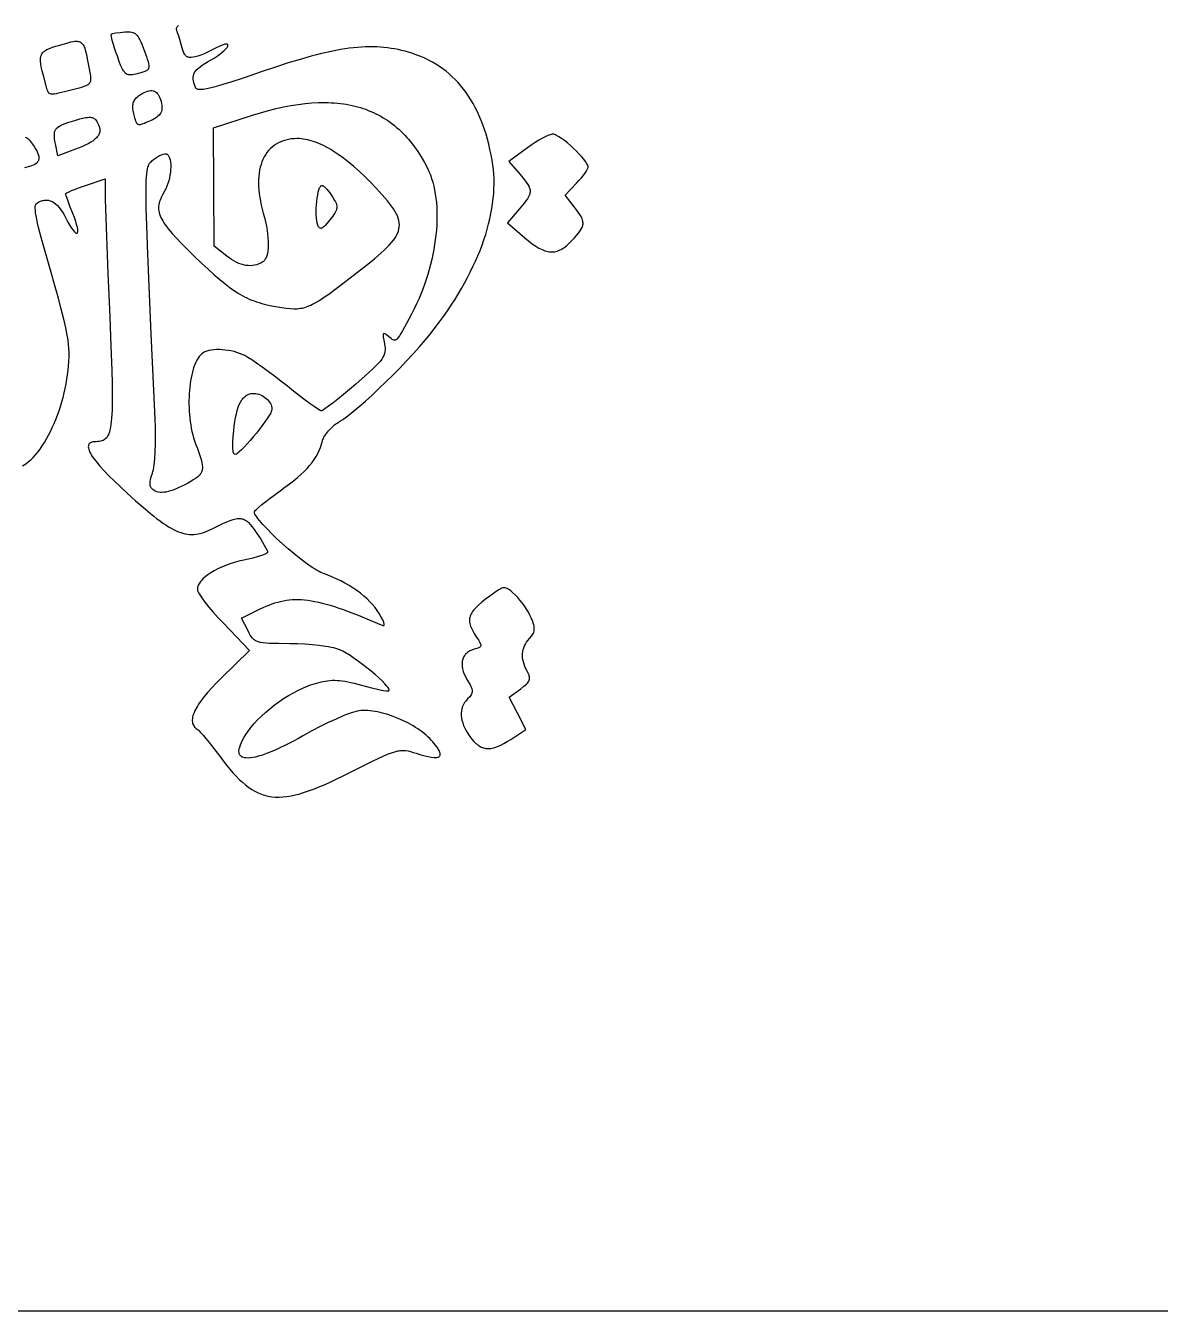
# Model space of a CAD drawing. Extents: x 0 to 1400, y 0 to 980.
# Drawn here: x 269.9 to 528.3, y 0 to 292.7 of the extents above; entities that cross this region are included whole.
import ezdxf

# ---------------------------------------------------------------- set-up
doc = ezdxf.new("R2010")
doc.units = 0
doc.layers.add('Calque_par_d_faut', color=18, linetype='CONTINUOUS')

msp = doc.modelspace()

# ---------------------------------------------------------------- linework, layer by layer
at = {"layer": 'Calque_par_d_faut'}
for points in [[(0, 490), (0, 980), (700, 980), (1400, 980), (1400, 490), (1400, 0), (700, 0), (0, 0), (0, 490)], [(290.78, 285.75), (290.44, 286.7), (290.15, 287.59), (289.89, 288.42), (289.69, 289.15), (289.53, 289.77), (289.43, 290.26), (289.39, 290.6), (289.4, 290.7), (289.43, 290.76), (289.55, 290.83), (289.77, 290.9), (290.08, 290.98), (290.47, 291.05), (291.41, 291.19), (292.51, 291.3), (292.94, 291.32), (293.33, 291.32), (293.68, 291.3), (294, 291.26), (294.3, 291.18), (294.57, 291.07), (294.82, 290.92), (295.05, 290.73), (295.28, 290.49), (295.49, 290.21), (295.7, 289.87), (295.92, 289.48), (296.13, 289.03), (296.35, 288.51), (296.83, 287.28), (297.39, 285.73), (297.61, 285.1), (297.77, 284.55), (297.89, 284.08), (297.94, 283.67), (297.95, 283.33), (297.93, 283.18), (297.89, 283.04), (297.84, 282.91), (297.77, 282.8), (297.69, 282.69), (297.59, 282.59), (297.47, 282.5), (297.34, 282.41), (297.01, 282.25), (296.62, 282.11), (296.15, 281.97), (294.98, 281.68), (294.57, 281.59), (294.21, 281.52), (293.88, 281.49), (293.58, 281.49), (293.3, 281.53), (293.05, 281.62), (292.81, 281.75), (292.59, 281.93), (292.38, 282.17), (292.17, 282.47), (291.96, 282.83), (291.75, 283.26), (291.53, 283.76), (291.3, 284.34), (290.78, 285.75)], [(274.64, 278.75), (273.93, 281.34), (273.66, 282.4), (273.46, 283.32), (273.33, 284.12), (273.3, 284.48), (273.28, 284.81), (273.28, 285.11), (273.3, 285.39), (273.34, 285.65), (273.4, 285.89), (273.49, 286.11), (273.59, 286.32), (273.72, 286.5), (273.87, 286.68), (274.05, 286.84), (274.25, 287), (274.47, 287.14), (274.72, 287.28), (275.3, 287.54), (275.98, 287.79), (276.77, 288.04), (277.68, 288.31), (279.47, 288.82), (280.2, 289), (280.83, 289.12), (281.11, 289.16), (281.37, 289.17), (281.61, 289.17), (281.84, 289.14), (282.04, 289.1), (282.24, 289.03), (282.41, 288.94), (282.58, 288.82), (282.73, 288.68), (282.87, 288.52), (283, 288.32), (283.12, 288.1), (283.24, 287.85), (283.35, 287.57), (283.55, 286.91), (283.75, 286.12), (283.94, 285.19), (284.38, 282.87), (284.59, 281.68), (284.66, 281.19), (284.69, 280.77), (284.69, 280.4), (284.64, 280.08), (284.6, 279.94), (284.55, 279.8), (284.48, 279.68), (284.4, 279.56), (284.3, 279.46), (284.19, 279.35), (283.91, 279.17), (283.57, 278.99), (283.14, 278.83), (282.64, 278.67), (282.05, 278.5), (280.58, 278.12), (278.73, 277.66), (277.36, 277.33), (276.83, 277.22), (276.38, 277.15), (276.02, 277.12), (275.72, 277.13), (275.48, 277.18), (275.29, 277.27), (275.14, 277.4), (275.02, 277.58), (274.92, 277.8), (274.83, 278.07), (274.64, 278.75)], [(294.54, 272.71), (294.39, 273.42), (294.34, 273.74), (294.31, 274.04), (294.31, 274.33), (294.32, 274.6), (294.35, 274.86), (294.4, 275.1), (294.48, 275.33), (294.58, 275.55), (294.69, 275.76), (294.83, 275.97), (295, 276.16), (295.18, 276.35), (295.39, 276.53), (295.62, 276.71), (296.05, 277.01), (296.47, 277.27), (296.87, 277.49), (297.26, 277.66), (297.63, 277.79), (297.97, 277.88), (298.3, 277.93), (298.62, 277.93), (298.91, 277.89), (299.18, 277.81), (299.44, 277.68), (299.67, 277.52), (299.88, 277.31), (300.07, 277.05), (300.24, 276.76), (300.39, 276.42), (300.58, 275.9), (300.73, 275.42), (300.84, 274.97), (300.92, 274.56), (300.95, 274.17), (300.94, 273.81), (300.89, 273.47), (300.8, 273.16), (300.67, 272.87), (300.49, 272.59), (300.27, 272.33), (300, 272.08), (299.69, 271.84), (299.32, 271.61), (298.91, 271.38), (298.45, 271.16), (297.37, 270.67), (296.93, 270.47), (296.55, 270.33), (296.24, 270.22), (295.97, 270.16), (295.74, 270.15), (295.55, 270.2), (295.46, 270.24), (295.39, 270.29), (295.25, 270.45), (295.13, 270.66), (295.01, 270.94), (294.91, 271.28), (294.79, 271.68), (294.54, 272.71)], [(299.11, 186.92), (298.92, 187.05), (298.76, 187.18), (298.61, 187.33), (298.49, 187.48), (298.39, 187.64), (298.32, 187.82), (298.26, 188.02), (298.23, 188.23), (298.23, 188.47), (298.24, 188.72), (298.28, 189), (298.34, 189.3), (298.52, 190), (298.79, 190.82), (298.9, 191.19), (299, 191.63), (299.09, 192.15), (299.17, 192.74), (299.31, 194.11), (299.42, 195.69), (299.48, 197.43), (299.5, 199.29), (299.48, 201.22), (299.42, 203.18), (298.52, 222.59), (297.88, 237.04), (297.65, 242.65), (297.49, 247.31), (297.38, 251.1), (297.33, 254.13), (297.33, 255.39), (297.35, 256.49), (297.38, 257.45), (297.42, 258.28), (297.48, 258.99), (297.55, 259.59), (297.63, 260.09), (297.74, 260.51), (297.85, 260.86), (297.98, 261.14), (298.12, 261.38), (298.28, 261.58), (298.45, 261.75), (298.64, 261.91), (299.05, 262.24), (299.5, 262.58), (299.96, 262.88), (300.41, 263.12), (300.84, 263.31), (301.23, 263.44), (301.59, 263.51), (301.74, 263.52), (301.88, 263.51), (302, 263.48), (302.1, 263.44), (302.23, 263.35), (302.34, 263.23), (302.44, 263.1), (302.53, 262.95), (302.62, 262.78), (302.69, 262.59), (302.81, 262.16), (302.89, 261.68), (302.93, 261.14), (302.94, 260.57), (302.91, 259.96), (302.85, 259.33), (302.76, 258.69), (302.63, 258.04), (302.47, 257.39), (302.27, 256.76), (302.04, 256.14), (301.79, 255.55), (301.5, 255), (301.05, 254.17), (300.85, 253.77), (300.68, 253.39), (300.53, 253.02), (300.41, 252.65), (300.31, 252.29), (300.24, 251.94), (300.19, 251.59), (300.17, 251.24), (300.18, 250.88), (300.22, 250.53), (300.29, 250.17), (300.39, 249.81), (300.52, 249.43), (300.68, 249.05), (300.88, 248.66), (301.11, 248.25), (301.38, 247.83), (301.68, 247.39), (302.02, 246.93), (302.39, 246.46), (303.26, 245.43), (304.28, 244.31), (305.47, 243.07), (306.84, 241.7), (308.38, 240.18), (309.96, 238.65), (311.43, 237.26), (312.8, 236.02), (314.09, 234.91), (315.3, 233.91), (316.46, 233.03), (317.03, 232.63), (317.58, 232.26), (318.13, 231.91), (318.67, 231.58), (319.21, 231.27), (319.75, 230.99), (320.29, 230.72), (320.84, 230.47), (321.38, 230.24), (321.94, 230.03), (322.5, 229.83), (323.07, 229.65), (323.65, 229.48), (324.25, 229.32), (325.49, 229.04), (326.8, 228.79), (328.21, 228.57), (329.21, 228.43), (330.11, 228.33), (330.94, 228.28), (331.33, 228.27), (331.72, 228.28), (332.1, 228.31), (332.48, 228.36), (332.85, 228.42), (333.23, 228.5), (333.61, 228.61), (334, 228.74), (334.4, 228.9), (334.81, 229.08), (335.24, 229.29), (335.69, 229.53), (336.65, 230.09), (337.72, 230.79), (338.92, 231.62), (340.28, 232.61), (341.81, 233.76), (345.48, 236.57), (347.54, 238.18), (349.34, 239.64), (350.14, 240.32), (350.88, 240.97), (351.55, 241.59), (352.17, 242.19), (352.72, 242.77), (353.21, 243.33), (353.64, 243.87), (354.02, 244.39), (354.33, 244.91), (354.58, 245.41), (354.78, 245.91), (354.92, 246.4), (355, 246.89), (355.02, 247.38), (354.99, 247.88), (354.9, 248.38), (354.76, 248.89), (354.57, 249.4), (354.32, 249.93), (354.01, 250.48), (353.66, 251.05), (353.25, 251.63), (352.79, 252.24), (352.29, 252.87), (351.73, 253.53), (351.12, 254.23), (349.75, 255.71), (348.45, 257.07), (347.17, 258.34), (345.91, 259.52), (344.67, 260.62), (343.46, 261.64), (342.27, 262.56), (341.1, 263.4), (339.96, 264.15), (339.4, 264.5), (338.84, 264.82), (338.3, 265.12), (337.75, 265.4), (337.22, 265.65), (336.69, 265.88), (336.16, 266.1), (335.65, 266.29), (335.14, 266.45), (334.63, 266.6), (334.14, 266.72), (333.65, 266.82), (333.17, 266.9), (332.69, 266.96), (332.22, 266.99), (331.76, 267), (331.06, 266.98), (330.4, 266.92), (329.75, 266.82), (329.14, 266.68), (328.55, 266.51), (327.99, 266.3), (327.46, 266.05), (326.95, 265.76), (326.47, 265.44), (326.03, 265.09), (325.61, 264.7), (325.22, 264.28), (324.85, 263.83), (324.52, 263.34), (324.22, 262.83), (323.95, 262.28), (323.71, 261.71), (323.5, 261.1), (323.33, 260.47), (323.18, 259.81), (323.07, 259.13), (322.99, 258.41), (322.94, 257.67), (322.92, 256.91), (322.94, 256.12), (322.99, 255.31), (323.08, 254.48), (323.2, 253.62), (323.35, 252.75), (323.54, 251.85), (323.76, 250.93), (324.02, 249.99), (324.29, 249.01), (324.53, 248.04), (324.72, 247.1), (324.88, 246.18), (325, 245.29), (325.09, 244.44), (325.14, 243.63), (325.15, 242.86), (325.12, 242.15), (325.06, 241.48), (324.96, 240.88), (324.83, 240.34), (324.65, 239.87), (324.55, 239.67), (324.44, 239.48), (324.33, 239.31), (324.2, 239.16), (324.06, 239.03), (323.92, 238.93), (323.46, 238.67), (323, 238.46), (322.53, 238.29), (322.04, 238.17), (321.55, 238.09), (321.05, 238.07), (320.54, 238.08), (320.02, 238.14), (319.49, 238.25), (318.96, 238.41), (318.42, 238.6), (317.88, 238.85), (317.33, 239.14), (316.78, 239.47), (316.23, 239.85), (315.68, 240.27), (312.85, 242.53), (312.77, 256), (312.69, 269.47), (321.6, 272.32), (323.42, 272.88), (325.2, 273.38), (326.94, 273.82), (328.65, 274.2), (330.31, 274.52), (331.94, 274.78), (333.53, 274.98), (335.08, 275.12), (336.59, 275.2), (338.06, 275.22), (338.79, 275.21), (339.5, 275.18), (340.2, 275.14), (340.9, 275.08), (341.58, 275.01), (342.26, 274.92), (342.93, 274.82), (343.59, 274.7), (344.23, 274.56), (344.87, 274.42), (345.5, 274.25), (346.13, 274.07), (346.74, 273.88), (347.34, 273.67), (347.94, 273.44), (348.52, 273.2), (349.1, 272.95), (349.67, 272.68), (350.22, 272.39), (350.77, 272.09), (351.32, 271.77), (351.85, 271.44), (352.37, 271.1), (352.89, 270.73), (353.39, 270.36), (353.89, 269.96), (354.38, 269.56), (354.86, 269.13), (355.33, 268.69), (355.79, 268.24), (356.25, 267.77), (356.7, 267.29), (357.13, 266.79), (357.56, 266.27), (357.98, 265.74), (358.4, 265.19), (358.8, 264.63), (359.2, 264.05), (359.58, 263.46), (359.96, 262.85), (360.7, 261.59), (361.4, 260.27), (361.75, 259.52), (362.07, 258.74), (362.36, 257.93), (362.62, 257.09), (362.84, 256.21), (363.04, 255.31), (363.2, 254.38), (363.34, 253.43), (363.44, 252.45), (363.52, 251.45), (363.56, 250.43), (363.57, 249.4), (363.56, 248.34), (363.51, 247.27), (363.44, 246.19), (363.33, 245.09), (363.2, 243.98), (363.04, 242.87), (362.85, 241.75), (362.63, 240.62), (362.38, 239.48), (362.11, 238.35), (361.81, 237.21), (361.47, 236.08), (361.12, 234.94), (360.73, 233.82), (360.32, 232.69), (359.88, 231.57), (359.41, 230.47), (358.92, 229.37), (358.4, 228.28), (357.85, 227.21), (356.64, 224.92), (355.73, 223.24), (355.36, 222.6), (355.04, 222.09), (354.76, 221.69), (354.51, 221.4), (354.39, 221.3), (354.28, 221.22), (354.17, 221.16), (354.06, 221.12), (353.95, 221.1), (353.84, 221.11), (353.74, 221.13), (353.62, 221.17), (353.39, 221.29), (353.14, 221.48), (352.52, 221.98), (352.08, 222.33), (351.9, 222.45), (351.75, 222.54), (351.62, 222.59), (351.51, 222.6), (351.43, 222.57), (351.37, 222.5), (351.33, 222.39), (351.32, 222.23), (351.32, 222.03), (351.34, 221.77), (351.44, 221.12), (351.6, 220.25), (351.69, 219.76), (351.74, 219.31), (351.76, 218.88), (351.73, 218.46), (351.64, 218.06), (351.49, 217.64), (351.28, 217.22), (350.99, 216.77), (350.61, 216.29), (350.15, 215.76), (349.59, 215.18), (348.92, 214.54), (348.14, 213.82), (347.25, 213.02), (345.07, 211.13), (343.63, 209.9), (342.25, 208.75), (340.97, 207.71), (339.83, 206.8), (338.85, 206.05), (338.07, 205.49), (337.52, 205.13), (337.34, 205.04), (337.22, 205.01), (337.11, 205.04), (336.94, 205.12), (336.39, 205.45), (335.62, 205.97), (334.66, 206.65), (333.53, 207.48), (332.28, 208.43), (330.92, 209.48), (329.5, 210.6), (328.04, 211.76), (326.57, 212.89), (325.13, 213.97), (323.76, 214.97), (322.51, 215.86), (321.4, 216.61), (320.48, 217.2), (319.8, 217.6), (319.23, 217.87), (318.63, 218.11), (318, 218.32), (317.35, 218.51), (316.68, 218.66), (316.01, 218.78), (315.34, 218.87), (314.67, 218.93), (314.01, 218.96), (313.38, 218.95), (312.76, 218.91), (312.18, 218.84), (311.64, 218.74), (311.14, 218.6), (310.7, 218.42), (310.5, 218.32), (310.31, 218.21), (310, 217.98), (309.7, 217.7), (309.42, 217.37), (309.15, 216.99), (308.9, 216.56), (308.66, 216.1), (308.44, 215.59), (308.23, 215.05), (308.05, 214.47), (307.87, 213.86), (307.72, 213.22), (307.58, 212.55), (307.45, 211.86), (307.35, 211.15), (307.26, 210.41), (307.19, 209.66), (307.13, 208.9), (307.1, 208.13), (307.08, 207.34), (307.08, 206.55), (307.1, 205.76), (307.14, 204.96), (307.2, 204.17), (307.27, 203.38), (307.37, 202.6), (307.49, 201.82), (307.62, 201.06), (307.78, 200.31), (307.96, 199.57), (308.15, 198.86), (308.37, 198.17), (308.61, 197.5), (309, 196.44), (309.34, 195.5), (309.63, 194.66), (309.85, 193.92), (310.01, 193.26), (310.11, 192.68), (310.15, 192.16), (310.15, 191.92), (310.13, 191.7), (310.09, 191.49), (310.04, 191.29), (309.97, 191.09), (309.89, 190.91), (309.78, 190.74), (309.66, 190.57), (309.53, 190.4), (309.37, 190.24), (309.01, 189.92), (308.58, 189.61), (308.08, 189.28), (307.5, 188.94), (306.73, 188.51), (306, 188.12), (305.31, 187.77), (304.65, 187.46), (304.02, 187.2), (303.43, 186.97), (302.87, 186.79), (302.34, 186.64), (301.84, 186.54), (301.37, 186.47), (300.93, 186.45), (300.52, 186.46), (300.13, 186.52), (299.77, 186.61), (299.43, 186.74), (299.11, 186.92)], [(276.7, 265.8), (276.58, 266.43), (276.5, 266.99), (276.45, 267.48), (276.43, 267.92), (276.46, 268.32), (276.54, 268.67), (276.6, 268.83), (276.68, 268.98), (276.76, 269.13), (276.87, 269.26), (276.99, 269.4), (277.12, 269.52), (277.45, 269.76), (277.85, 269.99), (278.32, 270.21), (278.88, 270.43), (279.53, 270.66), (281.12, 271.15), (282.27, 271.48), (283.2, 271.71), (283.6, 271.79), (283.96, 271.84), (284.28, 271.87), (284.57, 271.87), (284.83, 271.84), (285.06, 271.79), (285.27, 271.71), (285.45, 271.61), (285.62, 271.48), (285.78, 271.32), (285.93, 271.14), (286.08, 270.93), (286.36, 270.45), (286.57, 269.99), (286.65, 269.77), (286.71, 269.55), (286.76, 269.34), (286.78, 269.12), (286.79, 268.92), (286.78, 268.71), (286.76, 268.51), (286.71, 268.32), (286.65, 268.12), (286.57, 267.93), (286.47, 267.74), (286.35, 267.56), (286.21, 267.38), (286.06, 267.2), (285.69, 266.84), (285.24, 266.5), (284.72, 266.16), (284.12, 265.82), (283.44, 265.49), (282.69, 265.16), (281.85, 264.84), (277.21, 263.11), (276.7, 265.8)], [(394.31, 243.8), (394.88, 244.41), (395.38, 244.96), (395.8, 245.47), (396.15, 245.93), (396.43, 246.37), (396.64, 246.79), (396.71, 246.99), (396.77, 247.19), (396.81, 247.39), (396.84, 247.58), (396.84, 247.78), (396.83, 247.98), (396.8, 248.18), (396.75, 248.38), (396.61, 248.8), (396.4, 249.25), (396.12, 249.73), (395.77, 250.24), (395.36, 250.81), (394.88, 251.43), (392.75, 254.13), (395.38, 256.87), (395.9, 257.44), (396.39, 258), (396.84, 258.55), (397.23, 259.07), (397.55, 259.54), (397.79, 259.94), (397.95, 260.27), (397.99, 260.4), (398, 260.51), (397.98, 260.67), (397.93, 260.85), (397.84, 261.05), (397.72, 261.28), (397.41, 261.78), (396.99, 262.34), (396.48, 262.94), (395.91, 263.57), (395.29, 264.21), (394.63, 264.84), (393.95, 265.46), (393.27, 266.04), (392.6, 266.58), (391.96, 267.05), (391.36, 267.44), (390.83, 267.74), (390.59, 267.85), (390.37, 267.93), (390.17, 267.98), (390, 268), (389.82, 267.98), (389.59, 267.94), (389.33, 267.86), (389.04, 267.76), (388.38, 267.47), (387.63, 267.09), (386.81, 266.63), (385.95, 266.11), (385.06, 265.53), (384.19, 264.91), (379.98, 261.81), (382.49, 258.83), (383.51, 257.59), (383.91, 257.06), (384.24, 256.59), (384.49, 256.15), (384.67, 255.74), (384.74, 255.55), (384.78, 255.35), (384.8, 255.16), (384.81, 254.97), (384.79, 254.78), (384.76, 254.59), (384.71, 254.39), (384.64, 254.19), (384.44, 253.78), (384.17, 253.32), (383.83, 252.83), (383.4, 252.28), (382.32, 250.97), (379.65, 247.79), (383.57, 244.43), (384.45, 243.71), (385.28, 243.07), (386.06, 242.53), (386.79, 242.09), (387.15, 241.9), (387.5, 241.73), (387.84, 241.59), (388.17, 241.47), (388.5, 241.37), (388.82, 241.29), (389.13, 241.24), (389.44, 241.21), (389.75, 241.2), (390.05, 241.22), (390.36, 241.26), (390.65, 241.32), (390.95, 241.4), (391.25, 241.51), (391.55, 241.64), (391.84, 241.79), (392.14, 241.96), (392.44, 242.16), (392.74, 242.38), (393.05, 242.62), (393.67, 243.17), (394.31, 243.8)], [(336.45, 247.28), (336.37, 247.5), (336.31, 247.75), (336.2, 248.31), (336.13, 248.95), (336.09, 249.65), (336.08, 250.4), (336.1, 251.16), (336.14, 251.94), (336.21, 252.71), (336.3, 253.45), (336.41, 254.14), (336.54, 254.77), (336.69, 255.32), (336.85, 255.76), (336.94, 255.95), (337.03, 256.1), (337.12, 256.22), (337.21, 256.3), (337.31, 256.34), (337.41, 256.35), (337.51, 256.32), (337.62, 256.26), (337.88, 256.09), (338.17, 255.83), (338.49, 255.51), (338.82, 255.12), (339.16, 254.68), (339.5, 254.21), (339.82, 253.71), (340.27, 252.93), (340.44, 252.6), (340.58, 252.29), (340.68, 252), (340.75, 251.72), (340.77, 251.45), (340.76, 251.19), (340.71, 250.92), (340.61, 250.65), (340.48, 250.36), (340.31, 250.05), (340.09, 249.72), (339.83, 249.35), (339.18, 248.5), (338.59, 247.78), (338.1, 247.23), (337.88, 247.02), (337.69, 246.85), (337.51, 246.72), (337.35, 246.63), (337.2, 246.58), (337.06, 246.57), (336.94, 246.6), (336.83, 246.66), (336.72, 246.76), (336.63, 246.9), (336.53, 247.07), (336.45, 247.28)], [(317.28, 200.43), (317.41, 201.54), (317.55, 202.56), (317.71, 203.49), (317.9, 204.35), (318.1, 205.13), (318.32, 205.83), (318.56, 206.46), (318.83, 207.01), (319.12, 207.49), (319.28, 207.7), (319.44, 207.9), (319.61, 208.08), (319.78, 208.24), (319.97, 208.39), (320.15, 208.52), (320.35, 208.64), (320.55, 208.73), (320.76, 208.82), (320.98, 208.88), (321.2, 208.93), (321.44, 208.97), (321.68, 208.99), (321.92, 209), (322.29, 208.98), (322.66, 208.92), (323.03, 208.82), (323.39, 208.68), (323.74, 208.51), (324.07, 208.32), (324.39, 208.09), (324.7, 207.85), (324.97, 207.58), (325.23, 207.3), (325.45, 207), (325.64, 206.69), (325.79, 206.37), (325.91, 206.05), (325.98, 205.72), (326, 205.39), (325.98, 205.25), (325.92, 205.06), (325.83, 204.84), (325.71, 204.58), (325.37, 203.98), (324.93, 203.29), (324.4, 202.52), (323.8, 201.69), (323.15, 200.83), (322.46, 199.96), (321.75, 199.09), (321.04, 198.26), (320.35, 197.48), (319.69, 196.77), (319.08, 196.16), (318.54, 195.67), (318.3, 195.47), (318.09, 195.31), (317.9, 195.19), (317.74, 195.12), (317.61, 195.09), (317.5, 195.12), (317.4, 195.19), (317.32, 195.31), (317.25, 195.48), (317.19, 195.69), (317.14, 195.96), (317.1, 196.27), (317.07, 197.03), (317.09, 197.98), (317.16, 199.11), (317.28, 200.43)], [(380.42, 130.22), (383.81, 132.45), (381.92, 136.15), (380.03, 139.86), (382.64, 141.76), (383.39, 142.32), (383.69, 142.58), (383.95, 142.82), (384.17, 143.04), (384.35, 143.27), (384.48, 143.48), (384.58, 143.7), (384.64, 143.91), (384.67, 144.13), (384.66, 144.37), (384.61, 144.61), (384.54, 144.87), (384.43, 145.14), (384.29, 145.44), (384.13, 145.76), (383.85, 146.31), (383.62, 146.84), (383.43, 147.35), (383.28, 147.86), (383.16, 148.35), (383.09, 148.83), (383.06, 149.3), (383.07, 149.76), (383.13, 150.21), (383.22, 150.65), (383.35, 151.09), (383.53, 151.51), (383.74, 151.93), (384, 152.34), (384.29, 152.75), (384.63, 153.15), (385.09, 153.68), (385.27, 153.93), (385.42, 154.18), (385.54, 154.42), (385.64, 154.66), (385.7, 154.9), (385.74, 155.16), (385.75, 155.42), (385.73, 155.7), (385.68, 155.99), (385.61, 156.31), (385.51, 156.66), (385.38, 157.03), (385.05, 157.88), (384.76, 158.51), (384.39, 159.19), (383.97, 159.89), (383.5, 160.6), (382.99, 161.29), (382.48, 161.94), (381.96, 162.53), (381.46, 163.04), (380.7, 163.73), (380.38, 164.01), (380.09, 164.24), (379.82, 164.42), (379.56, 164.56), (379.32, 164.66), (379.09, 164.71), (378.86, 164.72), (378.62, 164.69), (378.37, 164.62), (378.11, 164.51), (377.82, 164.35), (377.51, 164.16), (376.79, 163.67), (375.65, 162.86), (374.64, 162.11), (373.76, 161.42), (373.01, 160.78), (372.39, 160.18), (372.12, 159.89), (371.88, 159.6), (371.67, 159.33), (371.49, 159.05), (371.33, 158.78), (371.21, 158.51), (371.11, 158.25), (371.03, 157.98), (370.99, 157.71), (370.96, 157.44), (370.97, 157.16), (371, 156.88), (371.05, 156.6), (371.13, 156.31), (371.23, 156.01), (371.35, 155.7), (371.49, 155.38), (371.66, 155.05), (372.05, 154.35), (372.53, 153.59), (373, 152.86), (373.32, 152.29), (373.43, 152.06), (373.5, 151.86), (373.53, 151.68), (373.53, 151.52), (373.48, 151.39), (373.4, 151.27), (373.28, 151.17), (373.11, 151.07), (372.91, 150.98), (372.66, 150.9), (372.04, 150.72), (371.51, 150.55), (371.27, 150.45), (371.04, 150.34), (370.83, 150.22), (370.63, 150.09), (370.44, 149.95), (370.27, 149.79), (370.11, 149.63), (369.96, 149.46), (369.83, 149.28), (369.71, 149.09), (369.61, 148.9), (369.52, 148.69), (369.45, 148.48), (369.39, 148.26), (369.34, 148.03), (369.31, 147.79), (369.29, 147.3), (369.33, 146.78), (369.42, 146.24), (369.58, 145.68), (369.8, 145.1), (370.07, 144.5), (370.41, 143.88), (370.92, 142.99), (371.12, 142.61), (371.29, 142.27), (371.42, 141.97), (371.52, 141.69), (371.58, 141.43), (371.6, 141.2), (371.59, 140.97), (371.55, 140.76), (371.47, 140.55), (371.35, 140.34), (371.21, 140.13), (371.03, 139.91), (370.56, 139.42), (370.19, 139.01), (369.87, 138.58), (369.61, 138.14), (369.39, 137.68), (369.24, 137.2), (369.13, 136.7), (369.09, 136.19), (369.09, 135.66), (369.15, 135.12), (369.26, 134.56), (369.43, 133.98), (369.65, 133.4), (369.92, 132.79), (370.25, 132.18), (370.63, 131.55), (371.07, 130.9), (371.53, 130.29), (372, 129.75), (372.46, 129.29), (372.7, 129.09), (372.94, 128.91), (373.18, 128.75), (373.42, 128.6), (373.67, 128.48), (373.92, 128.37), (374.18, 128.29), (374.44, 128.22), (374.7, 128.17), (374.97, 128.14), (375.25, 128.13), (375.53, 128.14), (375.82, 128.17), (376.12, 128.21), (376.43, 128.28), (376.74, 128.36), (377.39, 128.59), (378.09, 128.88), (378.82, 129.26), (379.6, 129.7), (380.42, 130.22)]]:
    msp.add_lwpolyline(points, close=True, dxfattribs=at)
for points in [[(269.2, 192.46), (269.94, 192.95), (270.5, 193.39), (271.05, 193.87), (271.6, 194.41), (272.13, 195), (272.66, 195.64), (273.17, 196.32), (273.67, 197.05), (274.16, 197.81), (274.64, 198.61), (275.1, 199.45), (275.54, 200.31), (275.97, 201.21), (276.38, 202.13), (276.77, 203.08), (277.14, 204.04), (277.5, 205.03), (277.83, 206.03), (278.13, 207.04), (278.42, 208.06), (278.68, 209.09), (278.91, 210.13), (279.12, 211.17), (279.31, 212.2), (279.46, 213.24), (279.59, 214.26), (279.68, 215.28), (279.75, 216.29), (279.78, 217.28), (279.79, 218.25), (279.75, 219.21), (279.69, 220.15), (279.59, 221.05), (279.5, 221.6), (279.38, 222.26), (279.04, 223.9), (278.58, 225.89), (278.01, 228.16), (277.36, 230.65), (276.65, 233.27), (275.89, 235.95), (275.1, 238.63), (274.17, 241.8), (273.42, 244.51), (272.84, 246.79), (272.61, 247.77), (272.42, 248.64), (272.28, 249.42), (272.17, 250.1), (272.11, 250.68), (272.08, 251.17), (272.1, 251.56), (272.15, 251.87), (272.19, 252), (272.24, 252.1), (272.3, 252.18), (272.37, 252.23), (272.85, 252.52), (273.31, 252.73), (273.77, 252.89), (273.99, 252.94), (274.21, 252.97), (274.43, 252.99), (274.65, 253), (274.86, 252.98), (275.08, 252.96), (275.29, 252.91), (275.5, 252.85), (275.71, 252.77), (275.91, 252.68), (276.12, 252.57), (276.32, 252.44), (276.73, 252.13), (277.12, 251.76), (277.52, 251.33), (277.9, 250.82), (278.29, 250.25), (278.67, 249.61), (279.05, 248.9), (279.52, 248.01), (279.96, 247.25), (280.36, 246.63), (280.71, 246.14), (281.02, 245.78), (281.15, 245.65), (281.27, 245.55), (281.39, 245.48), (281.48, 245.45), (281.57, 245.44), (281.64, 245.47), (281.69, 245.53), (281.74, 245.62), (281.76, 245.74), (281.78, 245.89), (281.75, 246.28), (281.67, 246.79), (281.51, 247.42), (281.29, 248.16), (281, 249.01), (280.63, 249.98), (279.99, 251.59), (279.48, 252.96), (279.13, 253.96), (279.03, 254.27), (279, 254.43), (279.02, 254.47), (279.09, 254.54), (279.36, 254.7), (279.77, 254.9), (280.32, 255.15), (280.99, 255.42), (281.75, 255.72), (282.6, 256.03), (283.5, 256.35), (288, 257.88), (288, 254.4), (288.02, 253.2), (288.08, 251.12), (288.31, 244.77), (288.65, 236.26), (289.06, 226.51), (289.25, 221.94), (289.41, 217.88), (289.53, 214.31), (289.6, 211.18), (289.63, 208.47), (289.61, 206.16), (289.57, 205.14), (289.53, 204.21), (289.47, 203.36), (289.4, 202.59), (289.31, 201.89), (289.21, 201.27), (289.09, 200.72), (288.96, 200.22), (288.81, 199.79), (288.64, 199.42), (288.46, 199.1), (288.26, 198.83), (288.04, 198.61), (287.8, 198.42), (287.54, 198.28), (287.27, 198.17), (286.97, 198.09), (286.66, 198.04), (286.32, 198.01), (285.96, 198), (285.62, 197.99), (285.31, 197.95), (285.04, 197.89), (284.81, 197.81), (284.61, 197.71), (284.45, 197.58), (284.32, 197.43), (284.23, 197.25), (284.18, 197.06), (284.17, 196.84), (284.19, 196.59), (284.25, 196.33), (284.34, 196.04), (284.47, 195.72), (284.64, 195.39), (284.84, 195.03), (285.08, 194.65), (285.36, 194.25), (285.67, 193.83), (286.02, 193.38), (286.82, 192.42), (287.77, 191.36), (288.86, 190.23), (290.1, 189), (291.48, 187.68), (293, 186.28), (294.94, 184.54), (296.71, 182.99), (298.33, 181.63), (299.09, 181.02), (299.81, 180.46), (300.51, 179.94), (301.17, 179.47), (301.81, 179.03), (302.43, 178.64), (303.02, 178.29), (303.6, 177.98), (304.15, 177.71), (304.69, 177.48), (305.22, 177.29), (305.73, 177.13), (306.23, 177.01), (306.73, 176.93), (307.22, 176.88), (307.7, 176.86), (308.19, 176.88), (308.67, 176.92), (309.16, 177), (309.65, 177.11), (310.15, 177.25), (310.65, 177.42), (311.17, 177.62), (311.7, 177.85), (312.24, 178.1), (312.8, 178.37), (313.87, 178.91), (314.83, 179.37), (315.69, 179.76), (316.46, 180.07), (317.15, 180.3), (317.47, 180.38), (317.77, 180.45), (318.06, 180.49), (318.34, 180.51), (318.6, 180.52), (318.85, 180.5), (319.09, 180.46), (319.32, 180.41), (319.55, 180.33), (319.77, 180.23), (319.99, 180.1), (320.2, 179.96), (320.41, 179.8), (320.62, 179.61), (321.04, 179.17), (321.48, 178.64), (321.94, 178.02), (322.43, 177.31), (322.95, 176.54), (323.43, 175.79), (323.87, 175.09), (324.25, 174.44), (324.56, 173.88), (324.8, 173.41), (324.95, 173.06), (324.99, 172.93), (325, 172.84), (324.97, 172.76), (324.89, 172.68), (324.75, 172.58), (324.57, 172.48), (324.07, 172.26), (323.4, 172.01), (322.6, 171.76), (321.67, 171.51), (320.65, 171.25), (319.56, 171.01), (318.48, 170.77), (317.44, 170.48), (316.42, 170.16), (315.46, 169.81), (314.53, 169.43), (313.66, 169.02), (312.85, 168.59), (312.1, 168.15), (311.42, 167.69), (310.81, 167.22), (310.28, 166.74), (310.04, 166.5), (309.83, 166.25), (309.64, 166.01), (309.48, 165.77), (309.33, 165.53), (309.22, 165.29), (309.12, 165.05), (309.05, 164.81), (309.01, 164.57), (309, 164.34), (309.03, 164.15), (309.12, 163.91), (309.27, 163.61), (309.47, 163.27), (309.72, 162.87), (310.02, 162.44), (310.74, 161.46), (311.62, 160.35), (312.63, 159.17), (313.74, 157.92), (314.94, 156.65), (320.87, 150.46), (314.44, 144.17), (313.32, 143.05), (312.3, 141.98), (311.39, 140.96), (310.58, 139.99), (309.88, 139.08), (309.28, 138.22), (309.02, 137.81), (308.79, 137.41), (308.58, 137.02), (308.39, 136.65), (308.24, 136.29), (308.11, 135.94), (308, 135.61), (307.92, 135.29), (307.87, 134.98), (307.85, 134.69), (307.85, 134.41), (307.87, 134.14), (307.92, 133.89), (308, 133.65), (308.11, 133.42), (308.24, 133.21), (308.39, 133.01), (308.58, 132.82), (308.79, 132.65), (309.02, 132.49), (309.15, 132.39), (309.31, 132.25), (309.74, 131.81), (310.29, 131.19), (310.94, 130.43), (311.66, 129.54), (312.44, 128.55), (313.26, 127.48), (314.1, 126.37), (314.87, 125.33), (315.63, 124.37), (316.38, 123.46), (317.11, 122.61), (317.83, 121.83), (318.55, 121.11), (319.26, 120.45), (319.97, 119.84), (320.68, 119.3), (321.4, 118.82), (322.12, 118.4), (322.86, 118.04), (323.6, 117.73), (323.98, 117.6), (324.36, 117.49), (324.75, 117.38), (325.14, 117.3), (325.54, 117.23), (325.94, 117.17), (326.76, 117.09), (327.61, 117.08), (328.49, 117.12), (329.4, 117.22), (330.34, 117.37), (331.32, 117.58), (332.34, 117.84), (333.4, 118.16), (334.51, 118.54), (335.66, 118.96), (336.86, 119.45), (338.12, 119.98), (339.43, 120.57), (340.8, 121.21), (342.24, 121.91), (343.73, 122.65), (343.73, 122.65), (347.38, 124.49), (348.88, 125.23), (350.19, 125.86), (351.34, 126.39), (352.34, 126.82), (353.22, 127.15), (353.99, 127.4), (354.67, 127.58), (354.99, 127.63), (355.3, 127.67), (355.59, 127.7), (355.88, 127.7), (356.16, 127.69), (356.43, 127.67), (356.99, 127.58), (357.57, 127.45), (358.19, 127.26), (358.87, 127.04), (359.88, 126.72), (360.78, 126.47), (361.59, 126.28), (362.28, 126.15), (362.88, 126.08), (363.14, 126.07), (363.37, 126.08), (363.57, 126.1), (363.75, 126.14), (363.91, 126.2), (364.04, 126.27), (364.14, 126.36), (364.22, 126.46), (364.27, 126.59), (364.3, 126.72), (364.3, 126.88), (364.27, 127.05), (364.22, 127.23), (364.15, 127.44), (364.05, 127.66), (363.92, 127.89), (363.59, 128.41), (363.17, 129), (362.64, 129.65), (362.29, 130.05), (361.92, 130.43), (361.53, 130.81), (361.11, 131.19), (360.66, 131.55), (360.2, 131.92), (359.72, 132.27), (359.22, 132.61), (358.7, 132.95), (358.17, 133.28), (357.62, 133.59), (357.07, 133.9), (355.93, 134.47), (354.76, 135), (353.57, 135.46), (352.98, 135.67), (352.38, 135.87), (351.79, 136.05), (351.2, 136.21), (350.62, 136.35), (350.04, 136.47), (349.48, 136.57), (348.92, 136.66), (348.37, 136.72), (347.84, 136.76), (347.32, 136.79), (346.81, 136.78), (346.33, 136.76), (345.86, 136.71), (345.43, 136.63), (344.92, 136.5), (344.34, 136.33), (343.69, 136.11), (342.99, 135.85), (342.23, 135.55), (340.58, 134.85), (338.8, 134.04), (336.94, 133.12), (335.04, 132.14), (333.18, 131.1), (332.02, 130.45), (330.91, 129.84), (329.83, 129.28), (328.81, 128.76), (327.82, 128.29), (326.88, 127.86), (325.99, 127.47), (325.15, 127.13), (324.35, 126.83), (323.6, 126.58), (322.89, 126.37), (322.24, 126.2), (321.64, 126.08), (321.09, 126), (320.58, 125.97), (320.13, 125.98), (319.74, 126.03), (319.39, 126.13), (319.24, 126.2), (319.1, 126.27), (318.98, 126.36), (318.87, 126.46), (318.77, 126.56), (318.69, 126.68), (318.62, 126.81), (318.56, 126.96), (318.52, 127.11), (318.49, 127.27), (318.48, 127.63), (318.53, 128.03), (318.64, 128.48), (318.8, 128.96), (319.02, 129.49), (319.31, 130.07), (319.66, 130.69), (320.06, 131.35), (320.54, 132.05), (320.85, 132.49), (321.18, 132.93), (321.54, 133.36), (321.91, 133.8), (322.72, 134.67), (323.59, 135.53), (324.51, 136.37), (325.49, 137.2), (326.51, 137.99), (327.57, 138.76), (328.66, 139.49), (329.77, 140.17), (330.89, 140.81), (332.01, 141.4), (333.14, 141.93), (334.25, 142.39), (334.8, 142.6), (335.35, 142.79), (335.89, 142.96), (336.42, 143.11), (337.01, 143.26), (337.58, 143.39), (338.13, 143.5), (338.67, 143.58), (339.2, 143.63), (339.74, 143.66), (340.28, 143.67), (340.83, 143.65), (341.4, 143.61), (342, 143.54), (342.62, 143.44), (343.27, 143.32), (343.97, 143.17), (344.71, 143), (346.36, 142.56), (347.55, 142.24), (348.68, 141.96), (349.72, 141.71), (350.64, 141.52), (351.42, 141.38), (352.03, 141.29), (352.45, 141.27), (352.58, 141.29), (352.65, 141.32), (352.68, 141.36), (352.7, 141.41), (352.69, 141.53), (352.63, 141.69), (352.52, 141.88), (352.38, 142.09), (352.18, 142.34), (351.69, 142.89), (351.06, 143.52), (350.32, 144.22), (349.48, 144.95), (348.58, 145.71), (347.63, 146.48), (346.65, 147.24), (345.67, 147.97), (344.7, 148.66), (343.77, 149.28), (342.9, 149.83), (342.11, 150.27), (341.75, 150.45), (341.42, 150.6), (341.03, 150.75), (340.57, 150.89), (340.05, 151.03), (339.48, 151.16), (338.86, 151.28), (338.19, 151.4), (336.74, 151.6), (335.17, 151.77), (333.51, 151.89), (331.79, 151.97), (330.06, 152), (327.46, 152.01), (326.4, 152.02), (325.47, 152.05), (324.68, 152.1), (323.99, 152.17), (323.41, 152.26), (322.92, 152.39), (322.5, 152.55), (322.31, 152.64), (322.14, 152.74), (321.98, 152.85), (321.83, 152.98), (321.55, 153.26), (321.3, 153.59), (321.05, 153.97), (320.81, 154.42), (320.54, 154.92), (319.03, 157.84), (323.33, 159.92), (324.02, 160.24), (324.69, 160.54), (325.36, 160.81), (326.02, 161.06), (326.67, 161.28), (327.32, 161.47), (327.97, 161.64), (328.62, 161.78), (329.28, 161.9), (329.94, 161.98), (330.62, 162.04), (331.3, 162.07), (332, 162.07), (332.71, 162.04), (333.44, 161.99), (334.2, 161.9), (334.97, 161.78), (335.77, 161.64), (336.6, 161.46), (337.46, 161.26), (338.35, 161.02), (339.27, 160.75), (340.23, 160.45), (341.23, 160.12), (342.27, 159.75), (343.36, 159.35), (345.66, 158.46), (348.17, 157.44), (350.9, 156.27), (351.08, 156.21), (351.23, 156.16), (351.35, 156.15), (351.45, 156.17), (351.52, 156.21), (351.56, 156.29), (351.57, 156.4), (351.56, 156.54), (351.51, 156.71), (351.44, 156.91), (351.22, 157.42), (350.88, 158.06), (350.43, 158.85), (349.99, 159.53), (349.49, 160.21), (348.93, 160.89), (348.31, 161.55), (347.64, 162.21), (346.91, 162.85), (346.14, 163.48), (345.32, 164.09), (344.46, 164.68), (343.56, 165.24), (342.62, 165.79), (341.65, 166.31), (340.65, 166.8), (339.62, 167.26), (338.57, 167.69), (337.5, 168.09), (337.14, 168.23), (336.73, 168.43), (336.28, 168.67), (335.8, 168.96), (335.28, 169.3), (334.73, 169.67), (333.55, 170.51), (332.3, 171.47), (331.01, 172.51), (329.7, 173.62), (328.4, 174.76), (327.14, 175.91), (325.95, 177.04), (324.87, 178.13), (323.91, 179.14), (323.5, 179.62), (323.12, 180.06), (322.79, 180.48), (322.52, 180.86), (322.3, 181.2), (322.13, 181.5), (322.03, 181.76), (322, 181.97), (322.03, 182.07), (322.12, 182.2), (322.26, 182.37), (322.46, 182.58), (323.01, 183.09), (323.72, 183.7), (324.59, 184.4), (325.59, 185.17), (326.69, 185.98), (327.86, 186.82), (328.96, 187.61), (329.98, 188.37), (330.93, 189.11), (331.79, 189.82), (332.59, 190.52), (333.32, 191.21), (333.98, 191.89), (334.58, 192.57), (335.13, 193.24), (335.61, 193.92), (336.04, 194.6), (336.43, 195.29), (336.76, 195.99), (337.06, 196.71), (337.31, 197.45), (337.52, 198.22), (337.6, 198.47), (337.7, 198.74), (337.84, 199.02), (338, 199.3), (338.18, 199.59), (338.38, 199.88), (338.84, 200.46), (339.37, 201.02), (339.94, 201.55), (340.24, 201.8), (340.55, 202.03), (340.86, 202.25), (341.17, 202.44), (341.64, 202.73), (342.15, 203.07), (342.69, 203.46), (343.27, 203.89), (344.52, 204.87), (345.87, 205.99), (347.31, 207.25), (348.82, 208.62), (350.37, 210.07), (351.95, 211.59), (353.54, 213.17), (355.12, 214.77), (356.66, 216.39), (358.15, 218), (359.57, 219.58), (360.9, 221.12), (362.12, 222.59), (363.2, 223.97), (364.15, 225.25), (365.07, 226.52), (365.95, 227.79), (366.8, 229.06), (367.62, 230.33), (368.4, 231.6), (369.14, 232.86), (369.85, 234.11), (370.53, 235.37), (371.17, 236.61), (371.78, 237.86), (372.35, 239.1), (372.88, 240.33), (373.38, 241.55), (373.84, 242.77), (374.27, 243.98), (374.67, 245.19), (375.02, 246.38), (375.34, 247.57), (375.63, 248.75), (375.87, 249.92), (376.08, 251.08), (376.26, 252.23), (376.39, 253.37), (376.49, 254.5), (376.56, 255.62), (376.58, 256.72), (376.57, 257.82), (376.52, 258.9), (376.43, 259.97), (376.31, 261.03), (376.14, 262.07), (375.91, 263.31), (375.65, 264.53), (375.37, 265.71), (375.07, 266.87), (374.75, 267.99), (374.4, 269.08), (374.03, 270.14), (373.63, 271.16), (373.21, 272.16), (372.77, 273.13), (372.31, 274.06), (371.82, 274.97), (371.31, 275.84), (370.77, 276.68), (370.21, 277.5), (369.63, 278.28), (369.03, 279.03), (368.4, 279.75), (367.75, 280.44), (367.07, 281.1), (366.37, 281.73), (365.65, 282.33), (364.9, 282.9), (364.13, 283.43), (363.33, 283.94), (362.52, 284.42), (361.67, 284.87), (360.81, 285.29), (359.92, 285.67), (359, 286.03), (358.06, 286.36), (357.1, 286.66), (356.31, 286.88), (355.51, 287.08), (354.72, 287.26), (353.92, 287.42), (353.12, 287.55), (352.32, 287.67), (351.51, 287.76), (350.69, 287.83), (349.86, 287.88), (349.01, 287.91), (348.16, 287.91), (347.28, 287.89), (346.39, 287.84), (345.48, 287.78), (344.55, 287.69), (343.59, 287.57), (342.61, 287.43), (341.61, 287.27), (340.57, 287.08), (339.51, 286.86), (338.41, 286.62), (337.28, 286.36), (336.12, 286.07), (334.92, 285.75), (332.4, 285.04), (329.71, 284.22), (326.83, 283.3), (323.76, 282.26), (319.68, 280.87), (316.39, 279.79), (315.01, 279.36), (313.8, 279), (312.75, 278.7), (311.84, 278.47), (311.06, 278.31), (310.41, 278.2), (309.88, 278.15), (309.45, 278.16), (309.27, 278.18), (309.11, 278.22), (308.97, 278.27), (308.86, 278.33), (308.76, 278.4), (308.68, 278.49), (308.61, 278.59), (308.56, 278.69), (308.38, 279.21), (308.23, 279.7), (308.13, 280.15), (308.08, 280.57), (308.08, 280.96), (308.12, 281.34), (308.23, 281.69), (308.39, 282.04), (308.61, 282.38), (308.89, 282.71), (309.23, 283.04), (309.64, 283.38), (310.12, 283.73), (310.67, 284.1), (311.3, 284.48), (312, 284.88), (312.8, 285.35), (313.51, 285.81), (314.14, 286.26), (314.69, 286.68), (315.14, 287.08), (315.5, 287.44), (315.76, 287.76), (315.85, 287.9), (315.92, 288.03), (315.96, 288.15), (315.98, 288.25), (315.97, 288.33), (315.93, 288.4), (315.87, 288.45), (315.77, 288.49), (315.65, 288.5), (315.51, 288.5), (315.33, 288.47), (315.12, 288.43), (314.62, 288.27), (314, 288.01), (313.25, 287.65), (312.25, 287.15), (311.34, 286.71), (310.52, 286.34), (309.78, 286.03), (309.13, 285.79), (308.54, 285.62), (308.03, 285.51), (307.58, 285.46), (307.37, 285.46), (307.18, 285.47), (307.01, 285.51), (306.84, 285.56), (306.69, 285.62), (306.55, 285.7), (306.42, 285.8), (306.3, 285.91), (306.19, 286.04), (306.09, 286.18), (305.91, 286.52), (305.75, 286.92), (305.62, 287.38), (305.34, 288.44), (305.02, 289.54), (304.7, 290.54), (304.43, 291.32), (304.3, 291.69), (304.26, 291.86), (304.25, 292.02), (304.26, 292.18), (304.31, 292.33), (304.4, 292.47), (304.52, 292.6), (304.7, 292.74)], [(269.78, 267.33), (269.99, 267.25), (270.19, 267.15), (270.39, 267), (270.59, 266.82), (270.8, 266.61), (271.01, 266.36), (271.47, 265.74), (271.84, 265.19), (272.15, 264.68), (272.41, 264.21), (272.62, 263.77), (272.77, 263.36), (272.87, 262.98), (272.91, 262.64), (272.89, 262.32), (272.86, 262.17), (272.82, 262.03), (272.76, 261.89), (272.69, 261.76), (272.51, 261.52), (272.27, 261.3), (271.98, 261.11), (271.62, 260.93), (271.22, 260.77), (270.75, 260.63), (269.63, 260.34)]]:
    msp.add_lwpolyline(points, dxfattribs=at)

doc.saveas('drawing.dxf')
